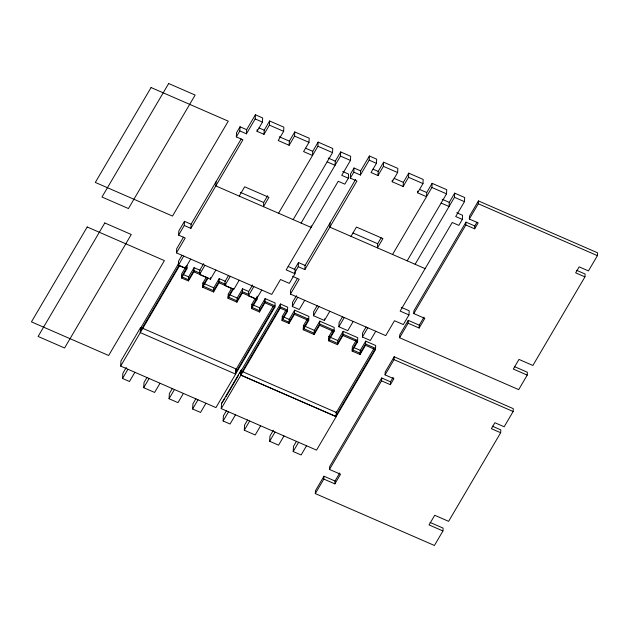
<?xml version="1.0" encoding="UTF-8"?>
<svg xmlns="http://www.w3.org/2000/svg" width="629" height="629" viewBox="0 0 629 629"><rect width="100%" height="100%" fill="white"/><g stroke="black" fill="none" stroke-linecap="round" stroke-linejoin="round"><path stroke-width="0.94" d="M288.137 266.492L295.198 269.566L294.985 273.717L289.324 283.357L280.503 279.512L271.752 294.396L176.474 252.889L176.678 248.738L183.479 237.164M176.474 252.889L185.217 238.006L178.597 235.12L178.809 230.977L184.47 221.337L191.09 224.215L190.878 228.366L184.266 225.489L184.47 221.337M190.697 259.085L185.288 268.3L178.337 265.273L178.55 261.121L181.993 255.264M200.281 270.384L194.054 267.671L193.842 271.822L188.441 280.911L181.482 278.002L181.695 273.859L185.138 267.993M185.288 268.3L185.366 266.633M181.482 278.002L186.899 268.795L187.057 265.603M188.441 280.911L188.645 276.886L194.054 267.671M215.841 270.038L210.432 279.252L199.511 274.496L199.723 270.344L203.654 263.645M225.143 281.218L219.199 278.623L218.986 282.775L213.577 291.982L202.656 287.225L202.868 283.081L206.312 277.216M210.432 279.252L210.511 277.586M216.038 181.757L215.826 185.909L311.111 227.415L311.198 225.756M213.577 291.982L213.789 287.838L219.199 278.623M239.209 280.219L233.799 289.426L224.86 285.535L225.072 281.391L228.516 275.526M248.589 291.424L242.566 288.805L242.354 292.957L236.944 302.164L228.012 298.272L228.225 294.12L231.669 288.263M190.878 228.366L242.936 139.772L236.323 136.886L236.528 132.743L240.034 126.783L246.647 129.668L246.434 133.812L239.822 130.934L240.034 126.783M236.944 302.164L237.157 298.012L242.566 288.805M241.056 370.976L240.852 375.128L336.13 416.634L375.489 349.653L375.702 345.502L365.708 341.154L360.299 350.361L360.087 354.512L352.146 351.053L352.358 346.901L356.289 340.203M246.434 133.812L255.185 118.928L255.39 114.777L262.67 117.953L262.458 122.097L257.049 131.312L263.999 134.339L269.409 125.124L269.621 120.98L283.844 127.176L283.632 131.319L278.222 140.534L289.143 145.291L294.553 136.076L294.765 131.933L309.201 138.215L308.988 142.366L303.579 151.573L312.511 155.465L312.723 151.322L318.132 142.107L332.749 148.475L332.537 152.627L293.177 219.607M261.766 290.04L256.357 299.255L248.416 295.795L248.62 291.644L252.559 284.945M257.049 131.312L257.135 129.653M273.143 306.331L235.757 369.962L235.545 374.113L274.904 307.133L275.117 302.981L265.123 298.626L264.911 302.777L259.502 311.992L251.561 308.532L251.773 304.381L255.217 298.523M263.999 134.339L264.211 130.187L269.621 120.98M256.357 299.255L256.435 297.596M251.561 308.532L256.97 299.318L257.135 296.125M267.655 195.745L263.677 202.514L263.472 206.666L268.937 197.357L244.673 186.789L239.209 196.091M259.502 311.992L259.714 307.84L265.123 298.626M336.004 412.333L336.531 411.437L336.208 416.626L316.529 450.12L221.243 408.614L280.204 308.147L280.416 303.996L287.689 307.172L287.484 311.316L282.067 320.531L289.026 323.432L294.427 314.343L294.639 310.191L308.863 316.395L308.658 320.538L303.241 329.753L314.162 334.51L319.571 325.295L319.784 321.144L334.219 327.434L334.007 331.585L328.597 340.792L337.529 344.684L342.939 335.477L343.151 331.326L357.767 337.694L357.555 341.846L352.146 351.053M289.143 145.291L289.348 141.14L294.765 131.933M282.067 320.531L282.279 316.379L285.723 310.514M289.026 323.432L289.23 319.406L294.639 310.191M401.255 307.329L409.196 310.789L408.984 314.932L403.315 324.572L394.493 320.727L385.75 335.619L290.464 294.113L290.677 289.961L297.478 278.388M304.688 300.308L299.278 309.515L292.328 306.488L292.54 302.345L296.479 295.646M298.256 266.704L298.468 262.552L305.089 265.438L304.876 269.589L298.256 266.704L294.482 273.128M303.241 329.753L303.453 325.602L307.392 318.903M278.561 213.239L317.92 146.258L318.132 142.107M329.832 311.261L324.422 320.468L313.501 315.711L313.714 311.567L317.158 305.702M314.162 334.51L314.374 330.359L319.784 321.144M430.063 522.424L443.091 528.101L442.942 530.962L434.419 545.477L315.31 493.592L315.459 490.73L323.982 476.216L335.013 481.02L334.864 483.882L323.841 479.078L323.982 476.216M324.422 320.468L324.509 318.809M330.028 222.981L329.824 227.132L425.11 268.638M294.985 273.717L286.164 269.872L338.221 181.278L344.841 184.155L348.34 178.204L341.72 175.318L350.471 160.434L350.675 156.283L340.69 151.935L335.273 161.142L335.068 165.293L327.127 161.834M328.597 340.792L328.81 336.641L332.254 330.783M301.118 223.067L340.478 156.086L340.69 151.935M334.864 483.882L340.533 474.242L329.502 469.438L329.651 466.576L381.709 377.982L390.53 381.827L390.381 384.689L381.559 380.844L381.709 377.982M337.529 344.684L337.742 340.533L343.151 331.326M353.199 321.435L347.79 330.65L338.858 326.758L339.07 322.606L342.514 316.749M336.13 416.634L336.342 412.482L373.728 348.851M348.34 178.204L348.552 174.052L342.758 171.528M304.876 269.589L356.934 180.995L350.314 178.109L350.526 173.958L354.025 168.006L360.645 170.884L360.433 175.035L353.812 172.149L354.025 168.006M360.433 175.035L369.176 160.151L369.388 156L376.669 159.168L376.457 163.32L371.047 172.527L377.99 175.554L383.407 166.347L383.611 162.196L397.843 168.391L397.63 172.543L392.221 181.75L403.134 186.506L408.551 177.299L408.756 173.148L423.191 179.438L422.987 183.589L417.57 192.796L426.501 196.688L426.714 192.537L432.123 183.33L446.739 189.699L446.535 193.842L407.175 260.823M375.757 331.263L370.347 340.47L362.406 337.018L362.618 332.867L366.062 327.001M360.087 354.512L365.496 345.297L365.708 341.154M377.99 175.554L378.202 171.41L383.611 162.196M381.15 237.817L377.675 243.73L377.463 247.881L382.927 238.58L356.462 227.053L350.998 236.355M392.221 181.75L392.299 180.091M390.381 384.689L393.88 378.729L385.058 374.884L385.207 372.022L394.171 356.769L513.272 408.653L513.13 411.515L504.167 426.769L494.881 422.727L491.383 428.679L500.668 432.728L448.611 521.323L434.71 515.269L429.049 524.908L442.942 530.962M385.058 374.884L394.021 359.631L394.171 356.769M403.134 186.506L403.346 182.363L408.756 173.148M514.333 366.565L527.361 372.242L527.22 375.104L518.689 389.618L399.588 337.734L399.729 334.872L408.26 320.358L419.284 325.162L419.142 328.024L408.111 323.22L408.26 320.358M417.57 192.796L417.656 191.137M419.142 328.024L424.803 318.392L413.78 313.588L413.921 310.726L465.979 222.123L474.801 225.968L474.659 228.83L465.837 224.985L465.979 222.123M392.559 254.454L431.919 187.481L432.123 183.33M408.984 314.932L400.162 311.096L452.22 222.493L458.832 225.379L462.331 219.419L455.718 216.541L464.461 201.657L464.674 197.506L454.681 193.15L449.271 202.365L449.059 206.516L441.118 203.057M415.116 264.282L454.476 197.302L454.681 193.15M462.331 219.419L462.543 215.275L456.756 212.751M474.659 228.83L478.158 222.878L469.336 219.034L469.478 216.172L478.441 200.918L597.55 252.795L597.408 255.657L588.445 270.91L579.16 266.869L575.661 272.829L584.939 276.87L532.881 365.465L518.988 359.411L513.319 369.05L527.22 375.104M469.336 219.034L478.299 203.772L478.441 200.918M500.668 432.728L500.81 429.866L492.373 426.187M584.939 276.87L585.088 274.008L576.651 270.336M120.658 366.094L120.98 360.904L140.66 327.41L235.946 368.916L235.623 374.106L215.944 407.6L120.658 366.094L179.619 265.627L186.899 268.795M134.881 372.289L129.472 381.496L122.529 378.469L122.852 373.28L126.295 367.422M140.338 332.599L140.66 327.41M160.025 383.242L154.616 392.449L143.703 387.692L144.025 382.503L146.974 377.479M183.401 393.416L177.983 402.631L169.052 398.739L169.374 393.55L172.33 388.525M205.95 403.244L200.541 412.451L192.6 408.992L192.922 403.802L195.878 398.778M221.243 408.614L221.565 403.425L241.245 369.931L240.923 375.12L336.208 416.626M235.474 414.81L230.057 424.017L223.114 420.99L223.437 415.8L226.385 410.776M260.61 425.762L255.201 434.969L244.288 430.212L244.61 425.023L247.559 419.999M283.986 435.944L278.568 445.151L269.637 441.259L269.959 436.07L273.403 430.205M306.535 445.764L301.126 454.979L293.185 451.52L293.507 446.331L296.463 441.306M178.597 235.12L184.266 225.489M236.323 136.886L239.822 130.934M191.09 224.215L241.174 138.978M246.647 129.668L255.39 114.777M140.471 328.456L178.848 263.15M178.337 265.273L183.747 256.058M179.194 265.179L140.33 331.318L140.259 332.607L235.623 374.106M186.962 267.506L181.553 276.721L188.496 279.748L193.913 270.533L200.132 273.245M122.529 378.469L127.939 369.262M199.511 274.496L204.92 265.281M207.641 277.57L202.727 285.943L213.64 290.7L219.057 281.485L225.85 284.45M143.703 387.692L149.112 378.485M202.656 287.225L208.073 278.018L193.842 271.822M224.86 285.535L230.277 276.328M232.997 288.609L228.075 296.982L237.007 300.874L242.424 291.667L248.439 294.286M228.012 298.272L233.422 289.065L218.986 282.775M169.052 398.739L174.461 389.524M248.416 295.795L253.825 286.588M256.546 298.869L251.624 307.243L259.565 310.702L264.982 301.488L274.967 305.843L235.616 372.824M192.6 408.992L198.017 399.785M294.223 269.786L298.468 262.552M350.314 178.109L353.812 172.149M224.852 398.558L221.565 403.425M225.835 396.883L238.603 375.159M239.586 373.484L280.416 303.996M240.915 373.838L280.267 306.858L287.547 310.026L282.138 319.241L289.081 322.268L294.498 313.053L308.721 319.249M305.089 265.438L355.66 179.359M360.645 170.884L369.388 156M290.464 294.113L299.207 279.229L292.595 276.343M223.114 420.99L228.524 411.783M292.328 306.488L297.745 297.281M308.226 320.09L303.312 328.464L314.225 333.221L319.642 324.006L334.078 330.296L328.66 339.503L337.592 343.395L343.009 334.188L357.626 340.556M244.288 430.212L249.697 421.005M313.501 315.711L318.919 306.504M269.637 441.259L275.046 432.052M338.858 326.758L344.267 317.551M357.13 341.39L352.209 349.763L360.15 353.223L365.567 344.016L375.552 348.364L336.201 415.344M293.185 451.52L298.602 442.305M362.406 337.018L367.816 327.803M399.588 337.734L408.111 323.22M413.78 313.588L465.837 224.985M315.31 493.592L323.841 479.078M329.502 469.438L381.559 380.844M474.801 225.968L476.994 222.249M419.284 325.162L424.009 317.134M390.53 381.827L393.156 377.361M335.013 481.02L339.731 472.992M478.299 203.772L597.408 255.657M369.176 160.151L376.457 163.32M383.407 166.347L397.63 172.543M408.551 177.299L422.987 183.589M431.919 187.481L446.535 193.842M454.476 197.302L464.461 201.657M372.989 169.138L378.202 171.41M394.108 178.337L403.346 182.363M419.567 189.423L426.714 192.537M442.211 199.291L449.271 202.365M255.185 118.928L262.458 122.097M269.409 125.124L283.632 131.319M294.553 136.076L308.988 142.366M317.92 146.258L332.537 152.627M340.478 156.086L350.471 160.434M258.999 127.915L264.211 130.187M279.276 136.752L289.348 141.14M305.576 148.208L312.723 151.322M328.22 158.068L335.273 161.142M352.971 232.974L377.675 243.73M240.317 192.332L263.677 202.514M280.204 308.147L287.484 311.316M294.427 314.343L308.658 320.538M319.571 325.295L334.007 331.585M342.939 335.477L357.555 341.846M365.496 345.297L375.489 349.653M242.354 292.957L256.97 299.318M264.911 302.777L274.904 307.133M394.021 359.631L513.13 411.515M282.279 316.379L289.23 319.406M303.453 325.602L314.374 330.359M328.81 336.641L337.742 340.533M354.119 347.672L360.299 350.361M183.432 274.614L188.645 276.886M202.868 283.081L213.789 287.838M229.113 294.514L237.157 298.012M251.773 304.381L259.714 307.84M242.849 371.763L336.342 412.482M151.07 87.541L95.317 182.434L172.511 216.062L228.272 121.169L151.07 87.541M168.666 83.523L101.977 197.019L128.45 208.553L195.139 95.058L168.666 83.523M87.203 226.983L31.45 321.867L108.652 355.495L164.405 260.61L87.203 226.983M104.799 222.965L38.117 336.46L64.583 347.986L131.272 234.491L104.799 222.965"/></g></svg>
